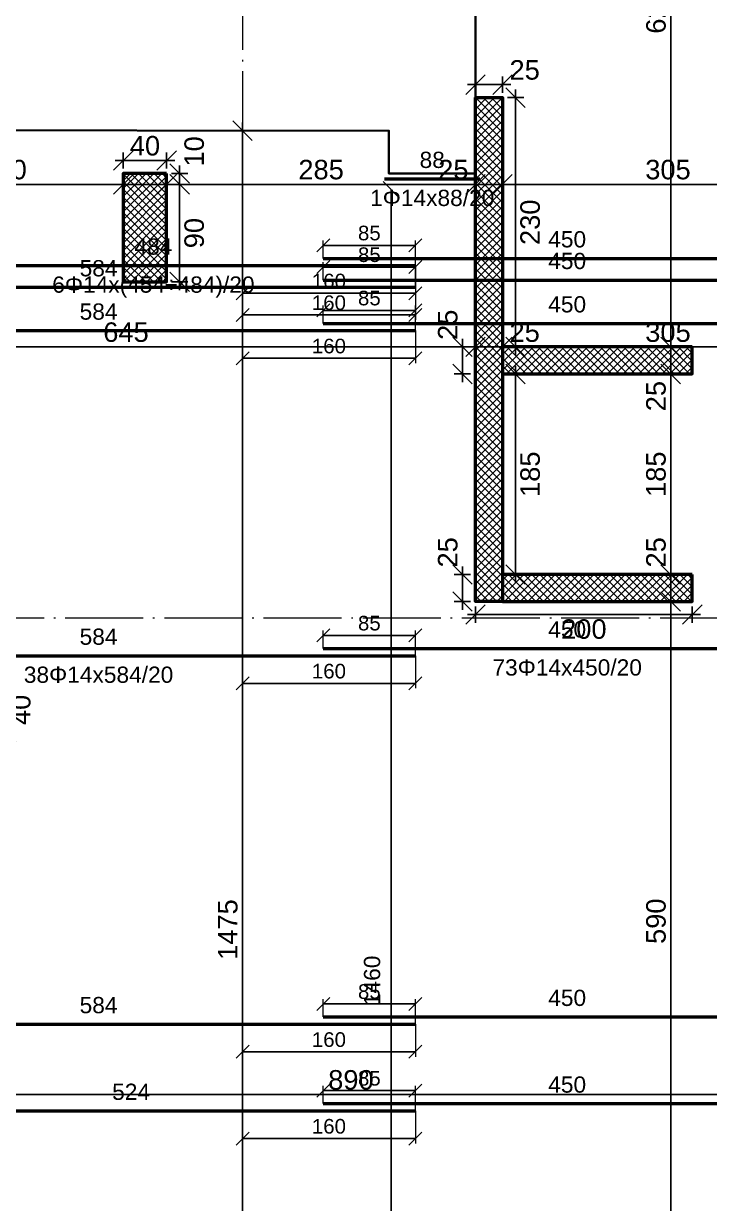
# Model space of a CAD drawing. Header units: millimetres. Extents: x -404 to 6018, y -5139 to 7890.
# Drawn here: x 228 to 861, y -4050 to -2962 of the extents above; entities that cross this region are included whole.
import ezdxf
from ezdxf.enums import TextEntityAlignment as Align

# ---------------------------------------------------------------- set-up
doc = ezdxf.new("R2010")
doc.units = ezdxf.units.MM
doc.linetypes.add('ZWCAD_ISO04W100', pattern=[30.5, 24, -3, 0.5, -3])
for name, color, linetype, lineweight in [('AXIS LINES', 255, 'ZWCAD_ISO04W100', 13), ('COLUMN', 140, 'Continuous', 53), ('SLAB', 3, 'Continuous', 35), ('WALL', 10, 'Continuous', 53)]:
    doc.layers.add(name, color=color, linetype=linetype, lineweight=lineweight)
for name, color, linetype in [('FW_COLUMN_HATCH', 8, 'Continuous'), ('FW_DIM', 7, 'Continuous'), ('FW_WALL_HATCH', 8, 'Continuous'), ('REB_TOP_MESH_X', 5, 'Continuous'), ('REB_TOP_MESH_X_AXDIM', 5, 'Continuous'), ('REB_TOP_MESH_X_LAP', 5, 'Continuous'), ('REB_TOP_MESH_X_RANGE', 5, 'Continuous'), ('REB_TOP_MESH_X_TEXT', 5, 'Continuous')]:
    doc.layers.add(name, color=color, linetype=linetype)
doc.styles.add('REBAR_TXT', font='arial.ttf')
doc.styles.get("Standard").update_dxf_attribs({"font": 'arial.ttf'})
doc.dimstyles.new('FW_DIM', dxfattribs={"dimtxt": 18, "dimasz": 9, "dimexe": 7.5, "dimexo": 4.5, "dimgap": 4.5, "dimtad": 1, "dimdec": 0, "dimtxsty": 'Standard', "dimtsz": 9, "dimcen": 2.5, "dimdle": 7.5, "dimclrd": 256, "dimclre": 256, "dimclrt": 7, "dimazin": 3, "dimtfac": 1, "dimtmove": 2, "dimatfit": 3})
doc.dimstyles.new('REBAR LAP', dxfattribs={"dimtxt": 13.5, "dimasz": 2.5, "dimexe": 4.5, "dimexo": 0, "dimgap": 4.5, "dimtad": 1, "dimdec": 0, "dimtxsty": 'Standard', "dimtsz": 6, "dimcen": 2.5, "dimclrd": 6, "dimclre": 6, "dimclrt": 7, "dimazin": 3, "dimtfac": 1, "dimtmove": 2, "dimatfit": 3, "dimlwd": 25, "dimlwe": 18})
doc.dimstyles.new('REBAR M-200', dxfattribs={"dimtxt": 15, "dimasz": 15, "dimexe": 25, "dimexo": 12.5, "dimgap": 10, "dimtad": 1, "dimdec": 0, "dimtxsty": 'Standard', "dimblk": 'NONE', "dimcen": 50, "dimse1": 1, "dimse2": 1, "dimclrd": 6, "dimclre": 6, "dimclrt": 7, "dimazin": 3, "dimtfac": 1, "dimtmove": 2, "dimatfit": 3, "dimldrblk": 'NONE', "dimlwd": 53})
doc.dimstyles.new('REBAR RANGE', dxfattribs={"dimtxt": 15, "dimasz": 2.5, "dimexe": 0, "dimexo": 0, "dimgap": 10, "dimtad": 1, "dimdec": 0, "dimtxsty": 'Standard', "dimtsz": 7.5, "dimcen": 2.5, "dimse1": 1, "dimse2": 1, "dimclrd": 6, "dimclre": 6, "dimclrt": 7, "dimazin": 3, "dimtfac": 1, "dimtmove": 2, "dimatfit": 3, "dimlwd": 25})

# ---------------------------------------------------------------- blocks, each defined once
blk = doc.blocks.new('*D1092')
at = {"color": 6, "lineweight": 53}
blk.add_line((5, -3545.1), (589.5, -3545.1), dxfattribs=at)
at = {"layer": 'Defpoints'}
for p in [(5, -3545.1), (5, -3545.1), (589.5, -3545.1)]:
    blk.add_point(p, dxfattribs=at)
at = {"layer": 'REB_TOP_MESH_X', "color": 7, "insert": (297.2, -3527.6), "char_height": 15, "attachment_point": 5}
blk.add_mtext('584', dxfattribs=at)
blk = doc.blocks.new('_NONE')
blk = doc.blocks.new('*D1093')
at = {"color": 6, "lineweight": 53}
blk.add_line((504.5, -3538.4), (954.5, -3538.4), dxfattribs=at)
at = {"layer": 'Defpoints'}
for p in [(504.5, -3538.4), (504.5, -3538.4), (954.5, -3538.4)]:
    blk.add_point(p, dxfattribs=at)
at = {"layer": 'REB_TOP_MESH_X', "color": 7, "insert": (729.5, -3520.9), "char_height": 15, "attachment_point": 5}
blk.add_mtext('450', dxfattribs=at)
blk = doc.blocks.new('_Oblique')
at = {"color": 0, "linetype": 'ByBlock', "lineweight": -2}
blk.add_line((-0.5, -0.5), (0.5, 0.5), dxfattribs=at)
blk = doc.blocks.new('*D1096')
at = {"color": 6, "lineweight": 18}
for p, q in [((504.5, -3538.4), (504.5, -3521.9)), ((589.5, -3545.1), (589.5, -3521.9))]:
    blk.add_line(p, q, dxfattribs=at)
at = {"color": 6, "lineweight": 25}
blk.add_line((504.5, -3526.4), (589.5, -3526.4), dxfattribs=at)
at = {"layer": 'Defpoints'}
for p in [(504.5, -3526.4), (504.5, -3538.4), (589.5, -3545.1)]:
    blk.add_point(p, dxfattribs=at)
at = {"layer": 'REB_TOP_MESH_X_LAP', "color": 6, "xscale": 12, "yscale": 12}
for p in [(504.5, -3526.4), (589.5, -3526.4)]:
    blk.add_blockref('_OBLIQUE', p, dxfattribs=at)
at = {"layer": 'REB_TOP_MESH_X_LAP', "color": 7, "insert": (547, -3515.1), "char_height": 13.5, "attachment_point": 5}
blk.add_mtext('85', dxfattribs=at)
blk = doc.blocks.new('*D1097')
at = {"color": 6, "lineweight": 18}
for p, q in [((430, -3545.1), (430, -3575.1)), ((589.5, -3545.1), (589.5, -3575.1))]:
    blk.add_line(p, q, dxfattribs=at)
at = {"color": 6, "lineweight": 25}
blk.add_line((430, -3570.6), (589.5, -3570.6), dxfattribs=at)
at = {"layer": 'Defpoints'}
for p in [(430, -3545.1), (589.5, -3545.1), (430, -3570.6)]:
    blk.add_point(p, dxfattribs=at)
at = {"layer": 'REB_TOP_MESH_X_AXDIM', "color": 6, "xscale": 12, "yscale": 12}
for p in [(430, -3570.6), (589.5, -3570.6)]:
    blk.add_blockref('_OBLIQUE', p, dxfattribs=at)
at = {"layer": 'REB_TOP_MESH_X_AXDIM', "color": 7, "insert": (509.7, -3559.4), "char_height": 13.5, "attachment_point": 5}
blk.add_mtext('160', dxfattribs=at)
blk = doc.blocks.new('*D1164')
at = {"color": 6, "lineweight": 53}
blk.add_line((5, -3245.1), (589.5, -3245.1), dxfattribs=at)
at = {"layer": 'Defpoints'}
for p in [(5, -3245.1), (5, -3245.1), (589.5, -3245.1)]:
    blk.add_point(p, dxfattribs=at)
at = {"layer": 'REB_TOP_MESH_X', "color": 7, "insert": (297.2, -3227.6), "char_height": 15, "attachment_point": 5}
blk.add_mtext('584', dxfattribs=at)
blk = doc.blocks.new('*D1165')
at = {"color": 6, "lineweight": 53}
blk.add_line((504.5, -3238.4), (954.5, -3238.4), dxfattribs=at)
at = {"layer": 'Defpoints'}
for p in [(504.5, -3238.4), (504.5, -3238.4), (954.5, -3238.4)]:
    blk.add_point(p, dxfattribs=at)
at = {"layer": 'REB_TOP_MESH_X', "color": 7, "insert": (729.5, -3220.9), "char_height": 15, "attachment_point": 5}
blk.add_mtext('450', dxfattribs=at)
blk = doc.blocks.new('*D1168')
at = {"color": 6, "lineweight": 18}
for p, q in [((504.5, -3238.4), (504.5, -3221.9)), ((589.5, -3245.1), (589.5, -3221.9))]:
    blk.add_line(p, q, dxfattribs=at)
at = {"color": 6, "lineweight": 25}
blk.add_line((504.5, -3226.4), (589.5, -3226.4), dxfattribs=at)
at = {"layer": 'Defpoints'}
for p in [(504.5, -3226.4), (504.5, -3238.4), (589.5, -3245.1)]:
    blk.add_point(p, dxfattribs=at)
at = {"layer": 'REB_TOP_MESH_X_LAP', "color": 6, "xscale": 12, "yscale": 12}
for p in [(504.5, -3226.4), (589.5, -3226.4)]:
    blk.add_blockref('_OBLIQUE', p, dxfattribs=at)
at = {"layer": 'REB_TOP_MESH_X_LAP', "color": 7, "insert": (547, -3215.1), "char_height": 13.5, "attachment_point": 5}
blk.add_mtext('85', dxfattribs=at)
blk = doc.blocks.new('*D1169')
at = {"color": 6, "lineweight": 18}
for p, q in [((430, -3245.1), (430, -3275.1)), ((589.5, -3245.1), (589.5, -3275.1))]:
    blk.add_line(p, q, dxfattribs=at)
at = {"color": 6, "lineweight": 25}
blk.add_line((430, -3270.6), (589.5, -3270.6), dxfattribs=at)
at = {"layer": 'Defpoints'}
for p in [(430, -3245.1), (589.5, -3245.1), (430, -3270.6)]:
    blk.add_point(p, dxfattribs=at)
at = {"layer": 'REB_TOP_MESH_X_AXDIM', "color": 6, "xscale": 12, "yscale": 12}
for p in [(430, -3270.6), (589.5, -3270.6)]:
    blk.add_blockref('_OBLIQUE', p, dxfattribs=at)
at = {"layer": 'REB_TOP_MESH_X_AXDIM', "color": 7, "insert": (509.7, -3259.4), "char_height": 13.5, "attachment_point": 5}
blk.add_mtext('160', dxfattribs=at)
blk = doc.blocks.new('*D1198')
at = {"color": 6, "lineweight": 53}
blk.add_line((65, -3965.1), (589.5, -3965.1), dxfattribs=at)
at = {"layer": 'Defpoints'}
for p in [(65, -3965.1), (65, -3965.1), (589.5, -3965.1)]:
    blk.add_point(p, dxfattribs=at)
at = {"layer": 'REB_TOP_MESH_X', "color": 7, "insert": (327.2, -3947.6), "char_height": 15, "attachment_point": 5}
blk.add_mtext('524', dxfattribs=at)
blk = doc.blocks.new('*D1199')
at = {"color": 6, "lineweight": 53}
blk.add_line((504.5, -3958.4), (954.5, -3958.4), dxfattribs=at)
at = {"layer": 'Defpoints'}
for p in [(504.5, -3958.4), (504.5, -3958.4), (954.5, -3958.4)]:
    blk.add_point(p, dxfattribs=at)
at = {"layer": 'REB_TOP_MESH_X', "color": 7, "insert": (729.5, -3940.9), "char_height": 15, "attachment_point": 5}
blk.add_mtext('450', dxfattribs=at)
blk = doc.blocks.new('*D1202')
at = {"color": 6, "lineweight": 18}
for p, q in [((504.5, -3958.4), (504.5, -3941.9)), ((589.5, -3965.1), (589.5, -3941.9))]:
    blk.add_line(p, q, dxfattribs=at)
at = {"color": 6, "lineweight": 25}
blk.add_line((504.5, -3946.4), (589.5, -3946.4), dxfattribs=at)
at = {"layer": 'Defpoints'}
for p in [(504.5, -3946.4), (504.5, -3958.4), (589.5, -3965.1)]:
    blk.add_point(p, dxfattribs=at)
at = {"layer": 'REB_TOP_MESH_X_LAP', "color": 6, "xscale": 12, "yscale": 12}
for p in [(504.5, -3946.4), (589.5, -3946.4)]:
    blk.add_blockref('_OBLIQUE', p, dxfattribs=at)
at = {"layer": 'REB_TOP_MESH_X_LAP', "color": 7, "insert": (547, -3935.1), "char_height": 13.5, "attachment_point": 5}
blk.add_mtext('85', dxfattribs=at)
blk = doc.blocks.new('*D1203')
at = {"color": 6, "lineweight": 18}
for p, q in [((430, -3965.1), (430, -3995.1)), ((589.5, -3965.1), (589.5, -3995.1))]:
    blk.add_line(p, q, dxfattribs=at)
at = {"color": 6, "lineweight": 25}
blk.add_line((430, -3990.6), (589.5, -3990.6), dxfattribs=at)
at = {"layer": 'Defpoints'}
for p in [(430, -3965.1), (589.5, -3965.1), (430, -3990.6)]:
    blk.add_point(p, dxfattribs=at)
at = {"layer": 'REB_TOP_MESH_X_AXDIM', "color": 6, "xscale": 12, "yscale": 12}
for p in [(430, -3990.6), (589.5, -3990.6)]:
    blk.add_blockref('_OBLIQUE', p, dxfattribs=at)
at = {"layer": 'REB_TOP_MESH_X_AXDIM', "color": 7, "insert": (509.7, -3979.4), "char_height": 13.5, "attachment_point": 5}
blk.add_mtext('160', dxfattribs=at)
blk = doc.blocks.new('*D1208')
at = {"color": 6, "lineweight": 53}
blk.add_line((5, -3885.1), (589.5, -3885.1), dxfattribs=at)
at = {"layer": 'Defpoints'}
for p in [(5, -3885.1), (5, -3885.1), (589.5, -3885.1)]:
    blk.add_point(p, dxfattribs=at)
at = {"layer": 'REB_TOP_MESH_X', "color": 7, "insert": (297.2, -3867.6), "char_height": 15, "attachment_point": 5}
blk.add_mtext('584', dxfattribs=at)
blk = doc.blocks.new('*D1209')
at = {"color": 6, "lineweight": 53}
blk.add_line((504.5, -3878.4), (954.5, -3878.4), dxfattribs=at)
at = {"layer": 'Defpoints'}
for p in [(504.5, -3878.4), (504.5, -3878.4), (954.5, -3878.4)]:
    blk.add_point(p, dxfattribs=at)
at = {"layer": 'REB_TOP_MESH_X', "color": 7, "insert": (729.5, -3860.9), "char_height": 15, "attachment_point": 5}
blk.add_mtext('450', dxfattribs=at)
blk = doc.blocks.new('*D1212')
at = {"color": 6, "lineweight": 18}
for p, q in [((504.5, -3878.4), (504.5, -3861.9)), ((589.5, -3885.1), (589.5, -3861.9))]:
    blk.add_line(p, q, dxfattribs=at)
at = {"color": 6, "lineweight": 25}
blk.add_line((504.5, -3866.4), (589.5, -3866.4), dxfattribs=at)
at = {"layer": 'Defpoints'}
for p in [(504.5, -3866.4), (504.5, -3878.4), (589.5, -3885.1)]:
    blk.add_point(p, dxfattribs=at)
at = {"layer": 'REB_TOP_MESH_X_LAP', "color": 6, "xscale": 12, "yscale": 12}
for p in [(504.5, -3866.4), (589.5, -3866.4)]:
    blk.add_blockref('_OBLIQUE', p, dxfattribs=at)
at = {"layer": 'REB_TOP_MESH_X_LAP', "color": 7, "insert": (547, -3855.1), "char_height": 13.5, "attachment_point": 5}
blk.add_mtext('85', dxfattribs=at)
blk = doc.blocks.new('*D1213')
at = {"color": 6, "lineweight": 18}
for p, q in [((430, -3885.1), (430, -3915.1)), ((589.5, -3885.1), (589.5, -3915.1))]:
    blk.add_line(p, q, dxfattribs=at)
at = {"color": 6, "lineweight": 25}
blk.add_line((430, -3910.6), (589.5, -3910.6), dxfattribs=at)
at = {"layer": 'Defpoints'}
for p in [(430, -3885.1), (589.5, -3885.1), (430, -3910.6)]:
    blk.add_point(p, dxfattribs=at)
at = {"layer": 'REB_TOP_MESH_X_AXDIM', "color": 6, "xscale": 12, "yscale": 12}
for p in [(430, -3910.6), (589.5, -3910.6)]:
    blk.add_blockref('_OBLIQUE', p, dxfattribs=at)
at = {"layer": 'REB_TOP_MESH_X_AXDIM', "color": 7, "insert": (509.7, -3899.4), "char_height": 13.5, "attachment_point": 5}
blk.add_mtext('160', dxfattribs=at)
blk = doc.blocks.new('*D1218')
at = {"color": 6, "lineweight": 53}
blk.add_line((106, -3185.1), (589.5, -3185.1), dxfattribs=at)
at = {"layer": 'Defpoints'}
for p in [(106, -3185.1), (106, -3185.1), (589.5, -3185.1)]:
    blk.add_point(p, dxfattribs=at)
at = {"layer": 'REB_TOP_MESH_X', "color": 7, "insert": (347.8, -3167.6), "char_height": 15, "attachment_point": 5}
blk.add_mtext('484', dxfattribs=at)
blk = doc.blocks.new('*D1219')
at = {"color": 6, "lineweight": 53}
blk.add_line((504.5, -3178.4), (954.5, -3178.4), dxfattribs=at)
at = {"layer": 'Defpoints'}
for p in [(504.5, -3178.4), (504.5, -3178.4), (954.5, -3178.4)]:
    blk.add_point(p, dxfattribs=at)
at = {"layer": 'REB_TOP_MESH_X', "color": 7, "insert": (729.5, -3160.9), "char_height": 15, "attachment_point": 5}
blk.add_mtext('450', dxfattribs=at)
blk = doc.blocks.new('*D1222')
at = {"color": 6, "lineweight": 18}
for p, q in [((504.5, -3178.4), (504.5, -3161.9)), ((589.5, -3185.1), (589.5, -3161.9))]:
    blk.add_line(p, q, dxfattribs=at)
at = {"color": 6, "lineweight": 25}
blk.add_line((504.5, -3166.4), (589.5, -3166.4), dxfattribs=at)
at = {"layer": 'Defpoints'}
for p in [(504.5, -3166.4), (504.5, -3178.4), (589.5, -3185.1)]:
    blk.add_point(p, dxfattribs=at)
at = {"layer": 'REB_TOP_MESH_X_LAP', "color": 6, "xscale": 12, "yscale": 12}
for p in [(504.5, -3166.4), (589.5, -3166.4)]:
    blk.add_blockref('_OBLIQUE', p, dxfattribs=at)
at = {"layer": 'REB_TOP_MESH_X_LAP', "color": 7, "insert": (547, -3155.1), "char_height": 13.5, "attachment_point": 5}
blk.add_mtext('85', dxfattribs=at)
blk = doc.blocks.new('*D1223')
at = {"color": 6, "lineweight": 18}
for p, q in [((430, -3185.1), (430, -3215.1)), ((589.5, -3185.1), (589.5, -3215.1))]:
    blk.add_line(p, q, dxfattribs=at)
at = {"color": 6, "lineweight": 25}
blk.add_line((430, -3210.6), (589.5, -3210.6), dxfattribs=at)
at = {"layer": 'Defpoints'}
for p in [(430, -3185.1), (589.5, -3185.1), (430, -3210.6)]:
    blk.add_point(p, dxfattribs=at)
at = {"layer": 'REB_TOP_MESH_X_AXDIM', "color": 6, "xscale": 12, "yscale": 12}
for p in [(430, -3210.6), (589.5, -3210.6)]:
    blk.add_blockref('_OBLIQUE', p, dxfattribs=at)
at = {"layer": 'REB_TOP_MESH_X_AXDIM', "color": 7, "insert": (509.7, -3199.4), "char_height": 13.5, "attachment_point": 5}
blk.add_mtext('160', dxfattribs=at)
blk = doc.blocks.new('*D1253')
at = {"color": 6, "lineweight": 53}
blk.add_line((5, -3205.1), (589.5, -3205.1), dxfattribs=at)
at = {"layer": 'Defpoints'}
for p in [(5, -3205.1), (5, -3205.1), (589.5, -3205.1)]:
    blk.add_point(p, dxfattribs=at)
at = {"layer": 'REB_TOP_MESH_X', "color": 7, "insert": (297.2, -3187.6), "char_height": 15, "attachment_point": 5}
blk.add_mtext('584', dxfattribs=at)
blk = doc.blocks.new('*D1254')
at = {"color": 6, "lineweight": 53}
blk.add_line((504.5, -3198.4), (954.5, -3198.4), dxfattribs=at)
at = {"layer": 'Defpoints'}
for p in [(504.5, -3198.4), (504.5, -3198.4), (954.5, -3198.4)]:
    blk.add_point(p, dxfattribs=at)
at = {"layer": 'REB_TOP_MESH_X', "color": 7, "insert": (729.5, -3180.9), "char_height": 15, "attachment_point": 5}
blk.add_mtext('450', dxfattribs=at)
blk = doc.blocks.new('*D1257')
at = {"color": 6, "lineweight": 18}
for p, q in [((504.5, -3198.4), (504.5, -3181.9)), ((589.5, -3205.1), (589.5, -3181.9))]:
    blk.add_line(p, q, dxfattribs=at)
at = {"color": 6, "lineweight": 25}
blk.add_line((504.5, -3186.4), (589.5, -3186.4), dxfattribs=at)
at = {"layer": 'Defpoints'}
for p in [(504.5, -3186.4), (504.5, -3198.4), (589.5, -3205.1)]:
    blk.add_point(p, dxfattribs=at)
at = {"layer": 'REB_TOP_MESH_X_LAP', "color": 6, "xscale": 12, "yscale": 12}
for p in [(504.5, -3186.4), (589.5, -3186.4)]:
    blk.add_blockref('_OBLIQUE', p, dxfattribs=at)
at = {"layer": 'REB_TOP_MESH_X_LAP', "color": 7, "insert": (547, -3175.1), "char_height": 13.5, "attachment_point": 5}
blk.add_mtext('85', dxfattribs=at)
blk = doc.blocks.new('*D1258')
at = {"color": 6, "lineweight": 18}
for p, q in [((430, -3205.1), (430, -3235.1)), ((589.5, -3205.1), (589.5, -3235.1))]:
    blk.add_line(p, q, dxfattribs=at)
at = {"color": 6, "lineweight": 25}
blk.add_line((430, -3230.6), (589.5, -3230.6), dxfattribs=at)
at = {"layer": 'Defpoints'}
for p in [(430, -3205.1), (589.5, -3205.1), (430, -3230.6)]:
    blk.add_point(p, dxfattribs=at)
at = {"layer": 'REB_TOP_MESH_X_AXDIM', "color": 6, "xscale": 12, "yscale": 12}
for p in [(430, -3230.6), (589.5, -3230.6)]:
    blk.add_blockref('_OBLIQUE', p, dxfattribs=at)
at = {"layer": 'REB_TOP_MESH_X_AXDIM', "color": 7, "insert": (509.7, -3219.4), "char_height": 13.5, "attachment_point": 5}
blk.add_mtext('160', dxfattribs=at)
blk = doc.blocks.new('*D1264')
at = {"color": 6, "lineweight": 25}
blk.add_line((567.1, -4575.1), (567.1, -3115.1), dxfattribs=at)
at = {"layer": 'Defpoints'}
for p in [(567.1, -3115.1), (567.1, -4575.1), (567.1, -4575.1)]:
    blk.add_point(p, dxfattribs=at)
at = {"layer": 'REB_TOP_MESH_X_RANGE', "color": 6, "xscale": 15, "yscale": 15, "rotation": 90}
for p in [(567.1, -3115.1), (567.1, -4575.1)]:
    blk.add_blockref('_OBLIQUE', p, dxfattribs=at)
at = {"layer": 'REB_TOP_MESH_X_RANGE', "color": 7, "insert": (549.6, -3845.1), "char_height": 15, "attachment_point": 5, "rotation": 90}
blk.add_mtext('1460', dxfattribs=at)
blk = doc.blocks.new('*D1295')
at = {"color": 6, "lineweight": 53}
blk.add_line((561, -3105.1), (649, -3105.1), dxfattribs=at)
at = {"layer": 'Defpoints'}
for p in [(561, -3105.1), (561, -3105.1), (649, -3105.1)]:
    blk.add_point(p, dxfattribs=at)
at = {"layer": 'REB_TOP_MESH_X', "color": 7, "insert": (605, -3087.6), "char_height": 15, "attachment_point": 5}
blk.add_mtext('88', dxfattribs=at)
blk = doc.blocks.new('*D1298')
for p, q in [((212, -3622.6), (212, -3567.6)), ((204.5, -3575.1), (219.5, -3575.1)), ((204.5, -3615.1), (219.5, -3615.1))]:
    blk.add_line(p, q)
at = {"layer": 'Defpoints'}
for p in [(200, -3575.1), (200, -3615.1), (212, -3615.1)]:
    blk.add_point(p, dxfattribs=at)
at = {"layer": 'FW_DIM', "xscale": 18, "yscale": 18, "rotation": 90}
for p in [(212, -3575.1), (212, -3615.1)]:
    blk.add_blockref('_OBLIQUE', p, dxfattribs=at)
at = {"layer": 'FW_DIM', "color": 7, "insert": (225.5, -3595.1), "char_height": 18, "attachment_point": 5, "rotation": 90}
blk.add_mtext('40', dxfattribs=at)
blk = doc.blocks.new('*D1300')
for p, q in [((640.4, -3470.1), (625.4, -3470.1)), ((632.9, -3502.6), (632.9, -3462.6)), ((640.4, -3495.1), (625.4, -3495.1))]:
    blk.add_line(p, q)
at = {"layer": 'Defpoints'}
for p in [(644.9, -3470.1), (632.9, -3495.1), (644.9, -3495.1)]:
    blk.add_point(p, dxfattribs=at)
at = {"layer": 'FW_DIM', "xscale": 18, "yscale": 18, "rotation": 90}
for p in [(632.9, -3470.1), (632.9, -3495.1)]:
    blk.add_blockref('_OBLIQUE', p, dxfattribs=at)
at = {"layer": 'FW_DIM', "color": 7, "insert": (619.4, -3449.7), "char_height": 18, "attachment_point": 5, "rotation": 90}
blk.add_mtext('25', dxfattribs=at)
blk = doc.blocks.new('*D1301')
for p, q in [((644.9, -3499.6), (644.9, -3514.6)), ((844.9, -3499.6), (844.9, -3514.6)), ((637.4, -3507.1), (852.4, -3507.1))]:
    blk.add_line(p, q)
at = {"layer": 'Defpoints'}
for p in [(644.9, -3495.1), (844.9, -3495.1), (644.9, -3507.1)]:
    blk.add_point(p, dxfattribs=at)
at = {"layer": 'FW_DIM', "xscale": 18, "yscale": 18}
for p in [(644.9, -3507.1), (844.9, -3507.1)]:
    blk.add_blockref('_OBLIQUE', p, dxfattribs=at)
at = {"layer": 'FW_DIM', "color": 7, "insert": (744.9, -3520.6), "char_height": 18, "attachment_point": 5}
blk.add_mtext('200', dxfattribs=at)
blk = doc.blocks.new('*D1302')
for p, q in [((632.9, -3292.6), (632.9, -3252.6)), ((640.4, -3260.1), (625.4, -3260.1)), ((640.4, -3285.1), (625.4, -3285.1))]:
    blk.add_line(p, q)
at = {"layer": 'Defpoints'}
for p in [(644.9, -3260.1), (632.9, -3285.1), (644.9, -3285.1)]:
    blk.add_point(p, dxfattribs=at)
at = {"layer": 'FW_DIM', "xscale": 18, "yscale": 18, "rotation": 90}
for p in [(632.9, -3260.1), (632.9, -3285.1)]:
    blk.add_blockref('_OBLIQUE', p, dxfattribs=at)
at = {"layer": 'FW_DIM', "color": 7, "insert": (619.4, -3239.7), "char_height": 18, "attachment_point": 5, "rotation": 90}
blk.add_mtext('25', dxfattribs=at)
blk = doc.blocks.new('*D1303')
for p, q in [((674.4, -3285.1), (689.4, -3285.1)), ((681.9, -3477.6), (681.9, -3277.6)), ((674.4, -3470.1), (689.4, -3470.1))]:
    blk.add_line(p, q)
at = {"layer": 'Defpoints'}
for p in [(669.9, -3285.1), (669.9, -3470.1), (681.9, -3470.1)]:
    blk.add_point(p, dxfattribs=at)
at = {"layer": 'FW_DIM', "xscale": 18, "yscale": 18, "rotation": 90}
for p in [(681.9, -3285.1), (681.9, -3470.1)]:
    blk.add_blockref('_OBLIQUE', p, dxfattribs=at)
at = {"layer": 'FW_DIM', "color": 7, "insert": (695.4, -3377.6), "char_height": 18, "attachment_point": 5, "rotation": 90}
blk.add_mtext('185', dxfattribs=at)
blk = doc.blocks.new('*D1304')
for p, q in [((644.9, -3025.6), (644.9, -3010.6)), ((669.9, -3025.6), (669.9, -3010.6)), ((637.4, -3018.1), (677.4, -3018.1))]:
    blk.add_line(p, q)
at = {"layer": 'Defpoints'}
for p in [(644.9, -3018.1), (644.9, -3030.1), (669.9, -3030.1)]:
    blk.add_point(p, dxfattribs=at)
at = {"layer": 'FW_DIM', "xscale": 18, "yscale": 18}
for p in [(644.9, -3018.1), (669.9, -3018.1)]:
    blk.add_blockref('_OBLIQUE', p, dxfattribs=at)
at = {"layer": 'FW_DIM', "color": 7, "insert": (690.3, -3004.6), "char_height": 18, "attachment_point": 5}
blk.add_mtext('25', dxfattribs=at)
blk = doc.blocks.new('*D1305')
for p, q in [((681.9, -3267.6), (681.9, -3022.6)), ((674.4, -3030.1), (689.4, -3030.1)), ((674.4, -3260.1), (689.4, -3260.1))]:
    blk.add_line(p, q)
at = {"layer": 'Defpoints'}
for p in [(669.9, -3030.1), (669.9, -3260.1), (681.9, -3260.1)]:
    blk.add_point(p, dxfattribs=at)
at = {"layer": 'FW_DIM', "xscale": 18, "yscale": 18, "rotation": 90}
for p in [(681.9, -3030.1), (681.9, -3260.1)]:
    blk.add_blockref('_OBLIQUE', p, dxfattribs=at)
at = {"layer": 'FW_DIM', "color": 7, "insert": (695.4, -3145.1), "char_height": 18, "attachment_point": 5, "rotation": 90}
blk.add_mtext('230', dxfattribs=at)
blk = doc.blocks.new('*D1363')
for p, q in [((320, -3095.6), (320, -3080.6)), ((360, -3095.6), (360, -3080.6)), ((312.5, -3088.1), (367.5, -3088.1))]:
    blk.add_line(p, q)
at = {"layer": 'Defpoints'}
for p in [(320, -3088.1), (320, -3100.1), (360, -3100.1)]:
    blk.add_point(p, dxfattribs=at)
at = {"layer": 'FW_DIM', "xscale": 18, "yscale": 18}
for p in [(320, -3088.1), (360, -3088.1)]:
    blk.add_blockref('_OBLIQUE', p, dxfattribs=at)
at = {"layer": 'FW_DIM', "color": 7, "insert": (340, -3074.6), "char_height": 18, "attachment_point": 5}
blk.add_mtext('40', dxfattribs=at)
blk = doc.blocks.new('*D1364')
for p, q in [((372, -3207.6), (372, -3102.6)), ((364.5, -3110.1), (379.5, -3110.1)), ((364.5, -3200.1), (379.5, -3200.1))]:
    blk.add_line(p, q)
at = {"layer": 'Defpoints'}
for p in [(360, -3110.1), (360, -3200.1), (372, -3200.1)]:
    blk.add_point(p, dxfattribs=at)
at = {"layer": 'FW_DIM', "xscale": 18, "yscale": 18, "rotation": 90}
for p in [(372, -3110.1), (372, -3200.1)]:
    blk.add_blockref('_OBLIQUE', p, dxfattribs=at)
at = {"layer": 'FW_DIM', "color": 7, "insert": (385.5, -3155.1), "char_height": 18, "attachment_point": 5, "rotation": 90}
blk.add_mtext('90', dxfattribs=at)
blk = doc.blocks.new('*D1365')
for p, q in [((364.5, -3100.1), (379.5, -3100.1)), ((372, -3117.6), (372, -3092.6)), ((364.5, -3110.1), (379.5, -3110.1))]:
    blk.add_line(p, q)
at = {"layer": 'Defpoints'}
for p in [(360, -3100.1), (360, -3110.1), (372, -3110.1)]:
    blk.add_point(p, dxfattribs=at)
at = {"layer": 'FW_DIM', "xscale": 18, "yscale": 18, "rotation": 90}
for p in [(372, -3100.1), (372, -3110.1)]:
    blk.add_blockref('_OBLIQUE', p, dxfattribs=at)
at = {"layer": 'FW_DIM', "color": 7, "insert": (385.5, -3079.7), "char_height": 18, "attachment_point": 5, "rotation": 90}
blk.add_mtext('10', dxfattribs=at)
blk = doc.blocks.new('*D1380')
for p, q in [((77.5, -3950.1), (982.5, -3950.1)), ((85, -3945.6), (85, -3942.6)), ((975, -3945.6), (975, -3942.6))]:
    blk.add_line(p, q)
at = {"layer": 'Defpoints'}
for p in [(85, -3950.1), (85, -3950.1), (975, -3950.1)]:
    blk.add_point(p, dxfattribs=at)
at = {"layer": 'FW_DIM', "xscale": 18, "yscale": 18}
for p in [(85, -3950.1), (975, -3950.1)]:
    blk.add_blockref('_OBLIQUE', p, dxfattribs=at)
at = {"layer": 'FW_DIM', "color": 7, "insert": (530, -3936.6), "char_height": 18, "attachment_point": 5}
blk.add_mtext('890', dxfattribs=at)
blk = doc.blocks.new('*D1385')
for p, q in [((0, -3255.6), (0, -3252.6)), ((644.9, -3255.6), (644.9, -3252.6)), ((-7.5, -3260.1), (652.4, -3260.1))]:
    blk.add_line(p, q)
at = {"layer": 'Defpoints'}
for p in [(0, -3260.1), (0, -3260.1), (644.9, -3260.1)]:
    blk.add_point(p, dxfattribs=at)
at = {"layer": 'FW_DIM', "xscale": 18, "yscale": 18}
for p in [(0, -3260.1), (644.9, -3260.1)]:
    blk.add_blockref('_OBLIQUE', p, dxfattribs=at)
at = {"layer": 'FW_DIM', "color": 7, "insert": (322.5, -3246.6), "char_height": 18, "attachment_point": 5}
blk.add_mtext('645', dxfattribs=at)
blk = doc.blocks.new('*D1386')
for p, q in [((644.9, -3255.6), (644.9, -3252.6)), ((669.9, -3255.6), (669.9, -3252.6)), ((637.4, -3260.1), (677.4, -3260.1))]:
    blk.add_line(p, q)
at = {"layer": 'Defpoints'}
for p in [(644.9, -3260.1), (644.9, -3260.1), (669.9, -3260.1)]:
    blk.add_point(p, dxfattribs=at)
at = {"layer": 'FW_DIM', "xscale": 18, "yscale": 18}
for p in [(644.9, -3260.1), (669.9, -3260.1)]:
    blk.add_blockref('_OBLIQUE', p, dxfattribs=at)
at = {"layer": 'FW_DIM', "color": 7, "insert": (690.3, -3246.6), "char_height": 18, "attachment_point": 5}
blk.add_mtext('25', dxfattribs=at)
blk = doc.blocks.new('*D1387')
for p, q in [((669.9, -3255.6), (669.9, -3252.6)), ((975, -3255.6), (975, -3252.6)), ((662.4, -3260.1), (982.5, -3260.1))]:
    blk.add_line(p, q)
at = {"layer": 'Defpoints'}
for p in [(669.9, -3260.1), (669.9, -3260.1), (975, -3260.1)]:
    blk.add_point(p, dxfattribs=at)
at = {"layer": 'FW_DIM', "xscale": 18, "yscale": 18}
for p in [(669.9, -3260.1), (975, -3260.1)]:
    blk.add_blockref('_OBLIQUE', p, dxfattribs=at)
at = {"layer": 'FW_DIM', "color": 7, "insert": (822.5, -3246.6), "char_height": 18, "attachment_point": 5}
blk.add_mtext('305', dxfattribs=at)
blk = doc.blocks.new('*D1391')
for p, q in [((100.1, -3105.6), (100.1, -3102.6)), ((320, -3105.6), (320, -3102.6)), ((92.6, -3110.1), (327.5, -3110.1))]:
    blk.add_line(p, q)
at = {"layer": 'Defpoints'}
for p in [(100.1, -3110.1), (100.1, -3110.1), (320, -3110.1)]:
    blk.add_point(p, dxfattribs=at)
at = {"layer": 'FW_DIM', "xscale": 18, "yscale": 18}
for p in [(100.1, -3110.1), (320, -3110.1)]:
    blk.add_blockref('_OBLIQUE', p, dxfattribs=at)
at = {"layer": 'FW_DIM', "color": 7, "insert": (210, -3096.6), "char_height": 18, "attachment_point": 5}
blk.add_mtext('220', dxfattribs=at)
blk = doc.blocks.new('*D1392')
for p, q in [((320, -3105.6), (320, -3102.6)), ((360, -3105.6), (360, -3102.6)), ((312.5, -3110.1), (367.5, -3110.1))]:
    blk.add_line(p, q)
at = {"layer": 'Defpoints'}
for p in [(320, -3110.1), (320, -3110.1), (360, -3110.1)]:
    blk.add_point(p, dxfattribs=at)
at = {"layer": 'FW_DIM', "xscale": 18, "yscale": 18}
for p in [(320, -3110.1), (360, -3110.1)]:
    blk.add_blockref('_OBLIQUE', p, dxfattribs=at)
blk = doc.blocks.new('*D1393')
for p, q in [((360, -3105.6), (360, -3102.6)), ((644.9, -3105.6), (644.9, -3102.6)), ((352.5, -3110.1), (652.4, -3110.1))]:
    blk.add_line(p, q)
at = {"layer": 'Defpoints'}
for p in [(360, -3110.1), (360, -3110.1), (644.9, -3110.1)]:
    blk.add_point(p, dxfattribs=at)
at = {"layer": 'FW_DIM', "xscale": 18, "yscale": 18}
for p in [(360, -3110.1), (644.9, -3110.1)]:
    blk.add_blockref('_OBLIQUE', p, dxfattribs=at)
at = {"layer": 'FW_DIM', "color": 7, "insert": (502.5, -3096.6), "char_height": 18, "attachment_point": 5}
blk.add_mtext('285', dxfattribs=at)
blk = doc.blocks.new('*D1394')
for p, q in [((644.9, -3105.6), (644.9, -3102.6)), ((669.9, -3105.6), (669.9, -3102.6)), ((637.4, -3110.1), (677.4, -3110.1))]:
    blk.add_line(p, q)
at = {"layer": 'Defpoints'}
for p in [(644.9, -3110.1), (644.9, -3110.1), (669.9, -3110.1)]:
    blk.add_point(p, dxfattribs=at)
at = {"layer": 'FW_DIM', "xscale": 18, "yscale": 18}
for p in [(644.9, -3110.1), (669.9, -3110.1)]:
    blk.add_blockref('_OBLIQUE', p, dxfattribs=at)
at = {"layer": 'FW_DIM', "color": 7, "insert": (624.5, -3096.6), "char_height": 18, "attachment_point": 5}
blk.add_mtext('25', dxfattribs=at)
blk = doc.blocks.new('*D1395')
for p, q in [((669.9, -3105.6), (669.9, -3102.6)), ((975, -3105.6), (975, -3102.6)), ((662.4, -3110.1), (982.5, -3110.1))]:
    blk.add_line(p, q)
at = {"layer": 'Defpoints'}
for p in [(669.9, -3110.1), (669.9, -3110.1), (975, -3110.1)]:
    blk.add_point(p, dxfattribs=at)
at = {"layer": 'FW_DIM', "xscale": 18, "yscale": 18}
for p in [(669.9, -3110.1), (975, -3110.1)]:
    blk.add_blockref('_OBLIQUE', p, dxfattribs=at)
at = {"layer": 'FW_DIM', "color": 7, "insert": (822.5, -3096.6), "char_height": 18, "attachment_point": 5}
blk.add_mtext('305', dxfattribs=at)
blk = doc.blocks.new('*D1427')
for p, q in [((430, -4542.6), (430, -3053.1)), ((425.5, -3060.6), (422.5, -3060.6)), ((425.5, -4535.1), (422.5, -4535.1))]:
    blk.add_line(p, q)
at = {"layer": 'Defpoints'}
for p in [(430, -3060.6), (430, -4535.1), (430, -4535.1)]:
    blk.add_point(p, dxfattribs=at)
at = {"layer": 'FW_DIM', "xscale": 18, "yscale": 18, "rotation": 90}
for p in [(430, -3060.6), (430, -4535.1)]:
    blk.add_blockref('_OBLIQUE', p, dxfattribs=at)
at = {"layer": 'FW_DIM', "color": 7, "insert": (416.5, -3797.8), "char_height": 18, "attachment_point": 5, "rotation": 90}
blk.add_mtext('1475', dxfattribs=at)
blk = doc.blocks.new('*D1436')
for p, q in [((825, -4092.6), (825, -3487.6)), ((820.5, -3495.1), (817.5, -3495.1)), ((820.5, -4085.1), (817.5, -4085.1))]:
    blk.add_line(p, q)
at = {"layer": 'Defpoints'}
for p in [(825, -3495.1), (825, -4085.1), (825, -4085.1)]:
    blk.add_point(p, dxfattribs=at)
at = {"layer": 'FW_DIM', "xscale": 18, "yscale": 18, "rotation": 90}
for p in [(825, -3495.1), (825, -4085.1)]:
    blk.add_blockref('_OBLIQUE', p, dxfattribs=at)
at = {"layer": 'FW_DIM', "color": 7, "insert": (811.5, -3790.1), "char_height": 18, "attachment_point": 5, "rotation": 90}
blk.add_mtext('590', dxfattribs=at)
blk = doc.blocks.new('*D1437')
for p, q in [((820.5, -3470.1), (817.5, -3470.1)), ((825, -3502.6), (825, -3462.6)), ((820.5, -3495.1), (817.5, -3495.1))]:
    blk.add_line(p, q)
at = {"layer": 'Defpoints'}
for p in [(825, -3470.1), (825, -3495.1), (825, -3495.1)]:
    blk.add_point(p, dxfattribs=at)
at = {"layer": 'FW_DIM', "xscale": 18, "yscale": 18, "rotation": 90}
for p in [(825, -3470.1), (825, -3495.1)]:
    blk.add_blockref('_OBLIQUE', p, dxfattribs=at)
at = {"layer": 'FW_DIM', "color": 7, "insert": (811.5, -3449.7), "char_height": 18, "attachment_point": 5, "rotation": 90}
blk.add_mtext('25', dxfattribs=at)
blk = doc.blocks.new('*D1438')
for p, q in [((820.5, -3285.1), (817.5, -3285.1)), ((825, -3477.6), (825, -3277.6)), ((820.5, -3470.1), (817.5, -3470.1))]:
    blk.add_line(p, q)
at = {"layer": 'Defpoints'}
for p in [(825, -3285.1), (825, -3470.1), (825, -3470.1)]:
    blk.add_point(p, dxfattribs=at)
at = {"layer": 'FW_DIM', "xscale": 18, "yscale": 18, "rotation": 90}
for p in [(825, -3285.1), (825, -3470.1)]:
    blk.add_blockref('_OBLIQUE', p, dxfattribs=at)
at = {"layer": 'FW_DIM', "color": 7, "insert": (811.5, -3377.6), "char_height": 18, "attachment_point": 5, "rotation": 90}
blk.add_mtext('185', dxfattribs=at)
blk = doc.blocks.new('*D1439')
for p, q in [((825, -3292.6), (825, -3252.6)), ((820.5, -3260.1), (817.5, -3260.1)), ((820.5, -3285.1), (817.5, -3285.1))]:
    blk.add_line(p, q)
at = {"layer": 'Defpoints'}
for p in [(825, -3260.1), (825, -3285.1), (825, -3285.1)]:
    blk.add_point(p, dxfattribs=at)
at = {"layer": 'FW_DIM', "xscale": 18, "yscale": 18, "rotation": 90}
for p in [(825, -3260.1), (825, -3285.1)]:
    blk.add_blockref('_OBLIQUE', p, dxfattribs=at)
at = {"layer": 'FW_DIM', "color": 7, "insert": (811.5, -3305.5), "char_height": 18, "attachment_point": 5, "rotation": 90}
blk.add_mtext('25', dxfattribs=at)
blk = doc.blocks.new('*D1440')
for p, q in [((825, -3267.6), (825, -2632.6)), ((820.5, -2640.1), (817.5, -2640.1)), ((820.5, -3260.1), (817.5, -3260.1))]:
    blk.add_line(p, q)
at = {"layer": 'Defpoints'}
for p in [(825, -2640.1), (825, -3260.1), (825, -3260.1)]:
    blk.add_point(p, dxfattribs=at)
at = {"layer": 'FW_DIM', "xscale": 18, "yscale": 18, "rotation": 90}
for p in [(825, -2640.1), (825, -3260.1)]:
    blk.add_blockref('_OBLIQUE', p, dxfattribs=at)
at = {"layer": 'FW_DIM', "color": 7, "insert": (811.5, -2950.1), "char_height": 18, "attachment_point": 5, "rotation": 90}
blk.add_mtext('620', dxfattribs=at)

msp = doc.modelspace()

# ---------------------------------------------------------------- hatches: boundary and pattern name
at = {"layer": 'FW_COLUMN_HATCH'}
h = msp.add_hatch(dxfattribs=at)
h.set_pattern_fill('ANSI37', scale=1.6)
h.paths.add_polyline_path([(360, -3100.1), (360, -3200.1), (320, -3200.1), (320, -3100.1), (360, -3100.1)])
at = {"layer": 'FW_WALL_HATCH'}
h = msp.add_hatch(dxfattribs=at)
h.set_pattern_fill('ANSI37', scale=1.6)
h.paths.add_polyline_path([(844.9, -3495.1), (669.9, -3495.1), (644.9, -3495.1), (644.9, -3030.1), (669.9, -3030.1), (669.9, -3260.1), (844.9, -3260.1), (844.9, -3285.1), (669.9, -3285.1), (669.9, -3470.1), (844.9, -3470.1), (844.9, -3495.1)])

# ---------------------------------------------------------------- linework, layer by layer
at = {"layer": 'AXIS LINES', "color": 0, "ltscale": 3}
for points in [[(430, -1450.1), (430, -4990.2)], [(825, -1450.1), (825, -4990.2)], [(-282.6, -3110.1), (2132.4, -3110.1)], [(-337.6, -3260.1), (2077.4, -3260.1)], [(-282.6, -3510.1), (2132.4, -3510.1)], [(-282.6, -3950.1), (2132.4, -3950.1)]]:
    msp.add_lwpolyline(points, dxfattribs=at)
at = {"layer": 'COLUMN', "ltscale": 0.08}
msp.add_lwpolyline([(360, -3100.1), (320, -3100.1), (320, -3200.1), (360, -3200.1)], close=True, dxfattribs=at)
at = {"layer": 'SLAB', "ltscale": 0.08}
msp.add_lwpolyline([(644.9, -2640.1), (644.9, -3100.1), (565, -3100.1), (565.1, -3060.7), (100.1, -3060.1), (100.1, -3180.1), (0, -3180.1), (0, -3910.1), (0, -3960.1), (60, -3960.1), (60, -4790.1), (760.1, -4790.1), (760.1, -4590.1), (910, -4590.1)], dxfattribs=at)
at = {"layer": 'WALL', "ltscale": 0.08}
for points in [[(644.9, -3030.1), (669.9, -3030.1), (669.9, -3495.1), (644.9, -3495.1)], [(844.9, -3260.1), (669.9, -3260.1), (669.9, -3285.1), (844.9, -3285.1)], [(844.9, -3470.1), (669.9, -3470.1), (669.9, -3495.1), (844.9, -3495.1)]]:
    msp.add_lwpolyline(points, close=True, dxfattribs=at)

# ---------------------------------------------------------------- texts
at = {"layer": 'REB_TOP_MESH_X_TEXT', "color": 7, "style": 'REBAR_TXT'}
for s, p in [('1Φ14x88/20', (605, -3115.1)), ('6Φ14x(454÷484)/20', (347.8, -3195.1)), ('73Φ14x450/20', (729.5, -3548.4)), ('38Φ14x584/20', (297.2, -3555.1))]:
    msp.add_text(s, height=15, dxfattribs=at).set_placement(p, align=Align.TOP_CENTER)

# ---------------------------------------------------------------- dimensions: what is measured, and where the dimension line sits
at = {"layer": 'FW_DIM'}
for base, p1, p2, text, picture, middle in [((825, -3260.1), (825, -3260.1), (825, -2640.1), '620', '*D1440', (811.5, -2950.1)), ((681.9, -3260.1), (669.9, -3260.1), (669.9, -3030.1), '230', '*D1305', (695.4, -3145.1)), ((430, -4535.1), (430, -4535.1), (430, -3060.6), '1475', '*D1427', (416.5, -3797.8)), ((372, -3110.1), (360, -3110.1), (360, -3100.1), '10', '*D1365', (385.5, -3079.7)), ((372, -3200.1), (360, -3200.1), (360, -3110.1), '90', '*D1364', (385.5, -3155.1)), ((632.9, -3285.1), (644.9, -3285.1), (644.9, -3260.1), '25', '*D1302', (619.4, -3239.7)), ((825, -3285.1), (825, -3285.1), (825, -3260.1), '25', '*D1439', (811.5, -3305.5)), ((681.9, -3470.1), (669.9, -3470.1), (669.9, -3285.1), '185', '*D1303', (695.4, -3377.6)), ((825, -3470.1), (825, -3470.1), (825, -3285.1), '185', '*D1438', (811.5, -3377.6)), ((632.9, -3495.1), (644.9, -3495.1), (644.9, -3470.1), '25', '*D1300', (619.4, -3449.7)), ((825, -3495.1), (825, -3495.1), (825, -3470.1), '25', '*D1437', (811.5, -3449.7)), ((825, -4085.1), (825, -4085.1), (825, -3495.1), '590', '*D1436', (811.5, -3790.1)), ((212, -3615.1), (200, -3615.1), (200, -3575.1), '40', '*D1298', (225.5, -3595.1))]:
    dim = msp.add_linear_dim(base=base, p1=p1, p2=p2, angle=90, text=text, dimstyle='FW_DIM', override={"dimtmove": 2}, dxfattribs=at)
    dim.commit()
    dim.dimension.update_dxf_attribs({"geometry": picture, "text_midpoint": middle, "dimtype": 160})
for base, p1, p2, text, picture, middle in [((644.9, -3018.1), (644.9, -3030.1), (669.9, -3030.1), '25', '*D1304', (690.3, -3004.6)), ((320, -3088.1), (320, -3100.1), (360, -3100.1), '40', '*D1363', (340, -3074.6)), ((100.1, -3110.1), (100.1, -3110.1), (320, -3110.1), '220', '*D1391', (210, -3096.6)), ((360, -3110.1), (360, -3110.1), (644.9, -3110.1), '285', '*D1393', (502.5, -3096.6)), ((644.9, -3110.1), (644.9, -3110.1), (669.9, -3110.1), '25', '*D1394', (624.5, -3096.6)), ((669.9, -3110.1), (669.9, -3110.1), (975, -3110.1), '305', '*D1395', (822.5, -3096.6)), ((320, -3110.1), (320, -3110.1), (360, -3110.1), ' ', '*D1392', (340, -3110.1)), ((0, -3260.1), (0, -3260.1), (644.9, -3260.1), '645', '*D1385', (322.5, -3246.6)), ((644.9, -3260.1), (644.9, -3260.1), (669.9, -3260.1), '25', '*D1386', (690.3, -3246.6)), ((669.9, -3260.1), (669.9, -3260.1), (975, -3260.1), '305', '*D1387', (822.5, -3246.6)), ((644.9, -3507.1), (644.9, -3495.1), (844.9, -3495.1), '200', '*D1301', (744.9, -3520.6)), ((85, -3950.1), (85, -3950.1), (975, -3950.1), '890', '*D1380', (530, -3936.6))]:
    dim = msp.add_linear_dim(base=base, p1=p1, p2=p2, text=text, dimstyle='FW_DIM', override={"dimtmove": 2}, dxfattribs=at)
    dim.commit()
    dim.dimension.update_dxf_attribs({"geometry": picture, "text_midpoint": middle, "dimtype": 160})
at = {"layer": 'REB_TOP_MESH_X'}
for base, p1, p2, picture, middle in [((561, -3105.1), (561, -3105.1), (649, -3105.1), '*D1295', (605, -3087.6)), ((504.5, -3178.4), (504.5, -3178.4), (954.5, -3178.4), '*D1219', (729.5, -3160.9)), ((106, -3185.1117278), (106, -3185.1117278), (589.5, -3185.1117278), '*D1218', (347.75, -3167.6117278)), ((5, -3205.1117278), (5, -3205.1117278), (589.5, -3205.1117278), '*D1253', (297.25, -3187.6117278)), ((504.5, -3198.4), (504.5, -3198.4), (954.5, -3198.4), '*D1254', (729.5, -3180.9)), ((504.5, -3238.4), (504.5, -3238.4), (954.5, -3238.4), '*D1165', (729.5, -3220.9)), ((5, -3245.1117278), (5, -3245.1117278), (589.5, -3245.1117278), '*D1164', (297.25, -3227.6117278)), ((504.5, -3538.4), (504.5, -3538.4), (954.5, -3538.4), '*D1093', (729.5, -3520.9)), ((5, -3545.1117278), (5, -3545.1117278), (589.5, -3545.1117278), '*D1092', (297.25, -3527.6117278)), ((504.5, -3878.4), (504.5, -3878.4), (954.5, -3878.4), '*D1209', (729.5, -3860.9)), ((5, -3885.1117278), (5, -3885.1117278), (589.5, -3885.1117278), '*D1208', (297.25, -3867.6117278)), ((65, -3965.1117278), (65, -3965.1117278), (589.5, -3965.1117278), '*D1198', (327.25, -3947.6117278)), ((504.5, -3958.4), (504.5, -3958.4), (954.5, -3958.4), '*D1199', (729.5, -3940.9))]:
    dim = msp.add_linear_dim(base=base, p1=p1, p2=p2, dimstyle='REBAR M-200', dxfattribs=at)
    dim.commit()
    dim.dimension.update_dxf_attribs({"geometry": picture, "text_midpoint": middle})
at = {"layer": 'REB_TOP_MESH_X_AXDIM'}
for base, p1, p2, picture, middle in [((430, -3210.6117278), (430, -3185.1117278), (589.5, -3185.1117278), '*D1223', (509.75, -3199.3617278)), ((430, -3230.6117278), (430, -3205.1117278), (589.5, -3205.1117278), '*D1258', (509.75, -3219.3617278)), ((430, -3270.6117278), (430, -3245.1117278), (589.5, -3245.1117278), '*D1169', (509.75, -3259.3617278)), ((430, -3570.6117278), (430, -3545.1117278), (589.5, -3545.1117278), '*D1097', (509.75, -3559.3617278)), ((430, -3910.6117278), (430, -3885.1117278), (589.5, -3885.1117278), '*D1213', (509.75, -3899.3617278)), ((430, -3990.6117278), (430, -3965.1117278), (589.5, -3965.1117278), '*D1203', (509.75, -3979.3617278))]:
    dim = msp.add_linear_dim(base=base, p1=p1, p2=p2, dimstyle='REBAR LAP', dxfattribs=at)
    dim.commit()
    dim.dimension.update_dxf_attribs({"geometry": picture, "text_midpoint": middle})
at = {"layer": 'REB_TOP_MESH_X_LAP'}
for base, p1, p2, picture, middle in [((504.5, -3166.4), (504.5, -3178.4), (589.5, -3185.1), '*D1222', (547, -3155.1)), ((504.5, -3186.4), (504.5, -3198.4), (589.5, -3205.1), '*D1257', (547, -3175.1)), ((504.5, -3226.4), (504.5, -3238.4), (589.5, -3245.1), '*D1168', (547, -3215.1)), ((504.5, -3526.4), (504.5, -3538.4), (589.5, -3545.1), '*D1096', (547, -3515.1)), ((504.5, -3866.4), (504.5, -3878.4), (589.5, -3885.1), '*D1212', (547, -3855.1)), ((504.5, -3946.4), (504.5, -3958.4), (589.5, -3965.1), '*D1202', (547, -3935.1))]:
    dim = msp.add_linear_dim(base=base, p1=p1, p2=p2, dimstyle='REBAR LAP', dxfattribs=at)
    dim.commit()
    dim.dimension.update_dxf_attribs({"geometry": picture, "text_midpoint": middle})
at = {"layer": 'REB_TOP_MESH_X_RANGE'}
dim = msp.add_linear_dim(base=(567.1, -4575.1), p1=(567.1, -4575.1), p2=(567.1, -3115.1), angle=90, dimstyle='REBAR RANGE', dxfattribs=at)
dim.commit()
dim.dimension.update_dxf_attribs({"geometry": '*D1264', "text_midpoint": (549.6, -3845.1)})

doc.saveas('drawing.dxf')
